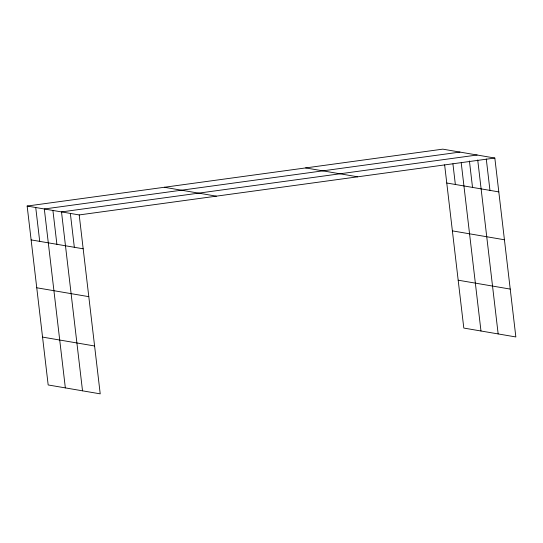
<?xml version="1.0" encoding="UTF-8"?>
<svg xmlns="http://www.w3.org/2000/svg" width="543" height="543" viewBox="0 0 543 543"><rect width="100%" height="100%" fill="white"/><g stroke="black" fill="none" stroke-linecap="round" stroke-linejoin="round"><path stroke-width="0.81" d="M27.15 206.048L79.197 214.933L100.217 393.851L48.171 384.96L27.15 206.048L442.783 149.149L494.829 158.04L515.85 336.952L463.803 328.067L444.629 164.841M459.962 152.081L44.322 208.98L65.343 387.899M477.134 155.013L61.502 211.913L82.522 390.831M79.197 214.933L494.829 158.04M446.76 183.011L498.807 191.896M305.628 167.923L357.674 176.814M452.387 230.877L504.433 239.768M164.312 187.267L216.358 196.159M458.177 280.195L510.23 289.086M31.127 239.904L83.174 248.796M36.754 287.776L88.801 296.661M42.544 337.094L94.591 345.986M486.277 159.004L489.962 190.389M477.718 159.968L498.155 333.931M469.423 160.979L472.525 187.41M461.224 162.819L480.976 330.999M452.923 163.83L455.353 184.477M70.352 213.426L74.33 247.282M52.915 210.446L56.893 244.309M35.736 207.514L39.714 241.37"/></g></svg>
